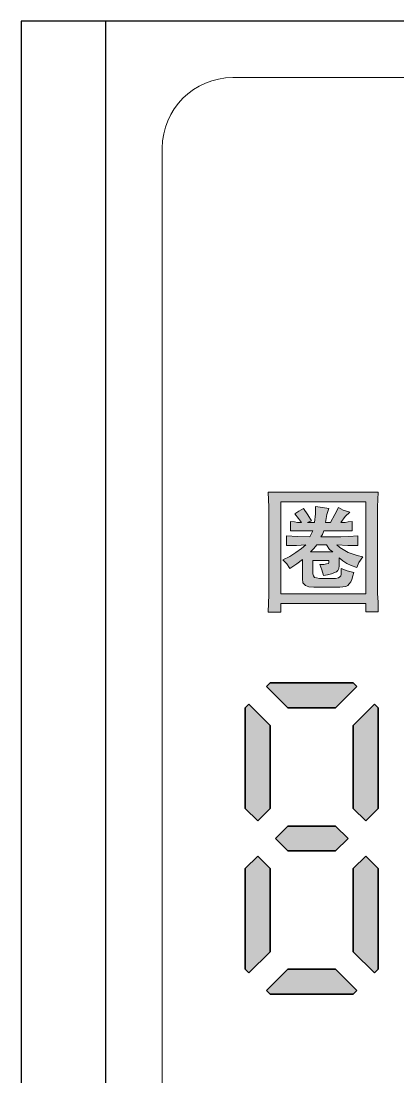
# Model space of a CAD drawing. Header units: millimetres. Extents: x -13 to 383, y -156 to 81.
# Drawn here: x 317.15 to 322.49, y 33.69 to 48.65 of the extents above; entities that cross this region are included whole.
import ezdxf

# ---------------------------------------------------------------- set-up
doc = ezdxf.new("R2010")
doc.units = ezdxf.units.MM
doc.header["$LTSCALE"] = 0.5
doc.layers.get('0').update_dxf_attribs({"lineweight": 18})
doc.layers.add('粗实线层', color=7, linetype='Continuous', lineweight=35)

msp = doc.modelspace()

# ---------------------------------------------------------------- hatches: boundary and pattern name
at = {"layer": '粗实线层', "linetype": 'Continuous'}
h = msp.add_hatch(color=8, dxfattribs=at)
h.paths.add_polyline_path([(320.6632524781127, 41.76147153739286), (320.6585126066315, 41.89418793886549), (320.6555825738682, 41.97622885624381), (321.3581807257087, 41.97622885624381), (321.3581807257087, 41.83817057983962), (320.8319903714956, 41.83817057983962), (320.8319903714956, 40.53428685824529), (321.3581807257087, 40.53428685824529), (321.3581807257087, 40.39622858184126), (320.8319903714956, 40.39622858184124), (320.8319903714956, 40.27351011392637), (320.6555825738682, 40.27351011392637), (320.6632524781127, 40.52661695400062), (320.6632524781127, 40.7720538898301), (320.6632524781127, 41.55438412278671)], flags=0)
h.paths.add_polyline_path([(321.3581807257087, 41.83817057983962), (321.3581807257087, 41.91712967456966), (321.3581807257087, 41.97622885624381), (322.2125731355364, 41.97622885624381), (322.2049032312918, 41.76914144163752), (322.2049032312918, 41.55438412278671), (322.2049032312918, 40.76438398558543), (322.2049032312918, 40.65700532616001), (322.2049032312918, 40.54195676248995), (322.2125731355364, 40.4192382945752), (322.2125731355364, 40.28118001817115), (322.036165337909, 40.28118001817115), (322.036165337909, 40.39622858184124), (321.3581807257087, 40.39622858184124), (321.3581807257087, 40.53428685824529), (322.036165337909, 40.53428685824529), (322.036165337909, 41.83817057983962)], flags=0)
h = msp.add_hatch(color=8, dxfattribs=at)
h.paths.add_polyline_path([(321.5347683576265, 41.54603926696849), (321.5983856113932, 41.65913660699875), (321.6478656976569, 41.75809677952521), (321.7185515351755, 41.72275386076578), (321.81044312395, 41.69447952575818), (321.7468258701823, 41.63086227199114), (321.6832086164156, 41.54603926696849), (321.7114829514235, 41.54603926696849), (321.7468258701823, 41.54603926696849), (321.7892373726941, 41.55310785072044), (321.8457860427098, 41.56017643447229), (321.8457860427098, 41.4258733431864), (321.7397572864314, 41.4258733431864), (321.6620028651598, 41.4258733431864), (321.442876768852, 41.4258733431864), (321.4216710175961, 41.37639325692317), (321.4004652663402, 41.34105033816375), (321.6832086164156, 41.34105033816375), (321.7963059564461, 41.34811892191556), (321.9235404639804, 41.35518750566752), (321.9235404639804, 41.22088441438152), (321.7821687889421, 41.22088441438152), (321.626659946401, 41.22795299813348), (321.6690714489117, 41.19261007937406), (321.7397572864314, 41.15019857686264), (321.7892373726941, 41.12192424185518), (321.8457860427098, 41.10071849059941), (321.9164718802284, 41.07951273934379), (321.994226301499, 41.05830698808817), (321.9376776314843, 40.98055256681733), (321.9094032964765, 40.90986672929848), (321.8316488752059, 40.93814106430595), (321.7680316214382, 40.96641539931353), (321.7114829514235, 41.00175831807295), (321.6620028651598, 41.04416982058437), (321.6620028651598, 40.97348398306548), (321.6620028651598, 40.9310724805541), (321.6549342814078, 40.89572956179467), (321.6407971139049, 40.86745522678707), (321.619591362649, 40.84624947553144), (321.5842484438892, 40.83211230802764), (321.5489055251294, 40.81797514052383), (321.4923568551147, 40.80383797302003), (321.4358081851, 40.79676938926821), (321.4146024338442, 40.87452381053891), (321.3863280988363, 40.95227823180972), (321.442876768852, 40.95227823180972), (321.4782196876108, 40.95934681556171), (321.5064940226187, 40.96641539931353), (321.5135626063706, 40.98055256681733), (321.5135626063706, 41.0088269018248), (321.3581807257087, 41.0088269018248), (321.3581807257087, 41.12899282560702), (321.5701112763853, 41.12899282560702), (321.5206311901226, 41.16433574436645), (321.4782196876108, 41.22795299813348), (321.3581807257087, 41.22795299813348), (321.3581807257087, 41.65559388754239), (321.3581807257087, 41.76716682122342), (321.4216710175961, 41.75809677952521), (321.5135626063706, 41.74395961202155), (321.4852882713627, 41.65913660699875), (321.4640825201068, 41.54603926696849)], flags=0)
h.paths.add_polyline_path([(321.0823789975049, 41.60258793698367), (321.0625644337279, 41.62806380469744), (321.0328989112422, 41.66620519075071), (321.0894475812569, 41.70861669326198), (321.1530648350235, 41.74395961202155), (321.2166820887912, 41.6520680232469), (321.2661621750539, 41.56724501822425), (321.2096135050393, 41.54603926696849), (321.3085736775657, 41.54603926696849), (321.3227108450697, 41.66620519075071), (321.3227108450697, 41.77223394702902), (321.3581807257087, 41.76716682122342), (321.3581807257087, 41.22795299813351), (321.3439165963255, 41.22795299813348), (321.3015050938138, 41.17847291187025), (321.2520250075511, 41.12899282560702), (321.3581807257087, 41.12899282560702), (321.3581807257087, 41.00882690182483), (321.2873679263098, 41.0088269018248), (321.2873679263098, 40.81797514052383), (321.2944365100618, 40.78970080551625), (321.3085736775657, 40.7684950542606), (321.3368480125736, 40.76142647050879), (321.3581807257087, 40.7578710183195), (321.3581807257087, 40.62712337922276), (321.3015050938138, 40.62712337922276), (321.2308192562951, 40.63419196297472), (321.1813391700314, 40.65539771423037), (321.1459962512726, 40.69074063298979), (321.1389276675206, 40.74728930300498), (321.1389276675206, 41.02296406932872), (321.061173246249, 40.95934681556171), (320.9622130737226, 40.89572956179467), (320.9198015712118, 40.95934681556171), (320.8632529011961, 41.01589548557676), (320.9622130737226, 41.06537557183999), (321.0470360787461, 41.12192424185518), (321.1247905000167, 41.17847291187025), (321.1884077537834, 41.22795299813348), (321.0541046624982, 41.22088441438152), (320.9127329874599, 41.22088441438152), (320.9127329874599, 41.35518750566752), (321.068241830001, 41.34811892191556), (321.2449564237991, 41.34105033816375), (321.2661621750539, 41.39053042442698), (321.2873679263098, 41.4258733431864), (321.1106533325128, 41.4258733431864), (320.9692816574745, 41.4258733431864), (320.9692816574745, 41.56017643447229), (321.0258303274903, 41.55310785072044), (321.068241830001, 41.54603926696849), (321.1035847487609, 41.54603926696849), (321.1247905000167, 41.54603926696849)], flags=0)
msp.add_hatch(color=8, dxfattribs=at).paths.add_polyline_path([(321.3581807257087, 40.62712337922276), (321.3581807257087, 40.72415941795408), (321.3581807257087, 40.75787101831953), (321.3792595150843, 40.7543578867568), (321.6054541951451, 40.7543578867568), (321.6478656976569, 40.76142647050879), (321.6690714489117, 40.77556363801245), (321.6832086164156, 40.78970080551625), (321.6902772001677, 40.81090655677188), (321.6902772001677, 40.84624947553144), (321.6902772001677, 40.89572956179467), (321.7751002051901, 40.86038664303511), (321.8669917939646, 40.83918089177948), (321.8528546264607, 40.78970080551625), (321.8387174589578, 40.74022071925302), (321.8245802914539, 40.7048778004936), (321.803374540198, 40.67660346548599), (321.7821687889421, 40.65539771423037), (321.7538944539343, 40.64126054672656), (321.7114829514235, 40.63419196297472), (321.6690714489117, 40.62712337922276)], flags=0)
h = msp.add_hatch(color=8, dxfattribs=at)
h.paths.add_polyline_path([(320.9324252007312, 38.92056893629653), (320.667164550203, 39.18582958676962), (320.6311710618352, 39.22182307512998), (320.6828581006315, 39.27351011392629), (321.8593286928939, 39.27351011392629), (321.9110157314279, 39.22182307512993), (321.6097615925318, 38.92056893629644)], flags=0)
h.paths.add_polyline_path([(321.8593286926314, 37.49366544270075), (321.8593286926314, 38.46259070297157), (321.8593286926315, 38.67100183654379), (322.1605828314688, 38.97225597508896), (322.2122698702315, 38.92056893632623), (322.2122698702314, 37.49366544280341), (322.0357992815319, 37.31719485410594)], flags=0)
h.paths.add_polyline_path([(320.9324252006041, 36.89115716517473), (320.8429223168549, 36.98066004891474), (320.7559546117949, 37.06762775396562), (320.9324252006041, 37.24409834267784), (321.6097615926103, 37.24409834272632), (321.7862321814267, 37.0676277539281), (321.6097615926588, 36.89115716517473)], flags=0)
h.paths.add_polyline_path([(320.3299169230316, 37.49366544280353), (320.3299169230316, 38.06551837461181), (320.3299169230316, 38.92056893649039), (320.3816039617943, 38.97225597508902), (320.6828581006459, 38.67100183630019), (320.6828581006315, 37.49366544270081), (320.5063875119322, 37.317194854106)], flags=0)
h.paths.add_polyline_path([(320.3299169230316, 35.2146865713622), (320.3299169230316, 36.2290588559481), (320.3299169230316, 36.64159006504912), (320.506387511731, 36.81806065374656), (320.6828581005885, 36.64159006510869), (320.6828581006315, 35.46425367137406), (320.3816039617943, 35.16299953276357)], flags=0)
h.paths.add_polyline_path([(320.6311710618352, 34.91343243272267), (320.8052145410626, 35.08747591191389), (320.9324252007312, 35.21468657155612), (321.6097615923719, 35.21468657152631), (321.9110157314279, 34.91343243272275), (321.8593286926315, 34.86174539392636), (320.6828581006315, 34.86174539392631)], flags=0)
h.paths.add_polyline_path([(321.8593286926314, 35.46425367157008), (321.8593286926314, 35.72562786820635), (321.8593286926314, 36.6415900651519), (322.0357992813308, 36.81806065374671), (322.2122698701883, 36.64159006510878), (322.2122698702315, 35.21468657123166), (322.1605828314688, 35.16299953276368)], flags=0)

# ---------------------------------------------------------------- linework, layer by layer
at = {"color": 4, "ltscale": 0.5}
msp.add_line((317.1534459703799, 48.64999987148563), (333.1534467303387, 48.64999987148563), dxfattribs=at)
at = {"color": 0, "linetype": 'Continuous', "lineweight": 25}
msp.add_line((333.1534467303387, 48.64999987148563), (317.1534459703799, 48.64999987148563), dxfattribs=at)
at = {"color": 4, "linetype": 'Continuous', "lineweight": 25}
for p, q in [((317.1534459703799, 48.64999987148563), (317.1534459703799, 20.64999900721827)), ((318.3534462602075, 20.64999900721827), (318.3534462602075, 48.64999987148563))]:
    msp.add_line(p, q, dxfattribs=at)
at = {"ltscale": 0.5}
for p, q in [((317.1534459703799, 20.64999900721827), (317.1534459703799, 48.64999987148563)), ((318.3534462602075, 20.64999900721827), (318.3534462602075, 48.64999987148563))]:
    msp.add_line(p, q, dxfattribs=at)
at = {"color": 8, "ltscale": 0.5}
for p, q in [((320.1534462599681, 47.84999987148561), (330.1534464405008, 47.84999987148561)), ((319.1534462602075, 22.44999900714126), (319.1534462602075, 46.84999987128462))]:
    msp.add_line(p, q, dxfattribs=at)
at = {"color": 8, "lineweight": 0}
for points in [[(320.6555825738682, 41.97622885624381), (322.2125731355364, 41.97622885624381), (322.2049032312918, 41.76914144163752), (322.2049032312918, 41.55438412278671), (322.2049032312918, 40.76438398558543), (322.2049032312918, 40.65700532616001), (322.2049032312918, 40.54195676248995), (322.2125731355364, 40.4192382945752), (322.2125731355364, 40.28118001817115), (322.036165337909, 40.28118001817115), (322.036165337909, 40.39622858184124), (320.8319903714956, 40.39622858184124), (320.8319903714956, 40.27351011392637), (320.6555825738682, 40.27351011392637), (320.6632524781127, 40.52661695400062), (320.6632524781127, 40.7720538898301), (320.6632524781127, 41.55438412278671), (320.6632524781127, 41.76147153739286), (320.6555825738682, 41.97622885624381)], [(320.8319903714956, 41.83817057983962), (320.8319903714956, 40.53428685824529), (322.036165337909, 40.53428685824529), (322.036165337909, 41.83817057983962), (320.8319903714956, 41.83817057983962)], [(321.3439165963255, 41.22795299813348), (321.3015050938138, 41.17847291187025), (321.2520250075511, 41.12899282560702), (321.5701112763853, 41.12899282560702), (321.5206311901226, 41.16433574436645), (321.4782196876108, 41.22795299813348), (321.3439165963255, 41.22795299813348)]]:
    msp.add_lwpolyline(points, dxfattribs=at)
msp.add_lwpolyline([(321.3227108450697, 41.66620519075071), (321.3227108450697, 41.77223394702902), (321.4216710175961, 41.75809677952521), (321.5135626063706, 41.74395961202155), (321.4852882713627, 41.65913660699875), (321.4640825201068, 41.54603926696849), (321.5347683576265, 41.54603926696849), (321.5983856113932, 41.65913660699875), (321.6478656976569, 41.75809677952521), (321.7185515351755, 41.72275386076578), (321.81044312395, 41.69447952575818), (321.7468258701823, 41.63086227199114), (321.6832086164156, 41.54603926696849), (321.7114829514235, 41.54603926696849), (321.7468258701823, 41.54603926696849), (321.7892373726941, 41.55310785072044), (321.8457860427098, 41.56017643447229), (321.8457860427098, 41.4258733431864), (321.7397572864314, 41.4258733431864), (321.6620028651598, 41.4258733431864), (321.442876768852, 41.4258733431864), (321.4216710175961, 41.37639325692317), (321.4004652663402, 41.34105033816375), (321.6832086164156, 41.34105033816375), (321.7963059564461, 41.34811892191556), (321.9235404639804, 41.35518750566752), (321.9235404639804, 41.22088441438152), (321.7821687889421, 41.22088441438152), (321.626659946401, 41.22795299813348), (321.6690714489117, 41.19261007937406), (321.7397572864314, 41.15019857686264), (321.7892373726941, 41.12192424185518), (321.8457860427098, 41.10071849059941), (321.9164718802284, 41.07951273934379), (321.994226301499, 41.05830698808817), (321.9376776314843, 40.98055256681733), (321.9094032964765, 40.90986672929848), (321.8316488752059, 40.93814106430595), (321.7680316214382, 40.96641539931353), (321.7114829514235, 41.00175831807295), (321.6620028651598, 41.04416982058437), (321.6620028651598, 40.97348398306548), (321.6620028651598, 40.9310724805541), (321.6549342814078, 40.89572956179467), (321.6407971139049, 40.86745522678707), (321.619591362649, 40.84624947553144), (321.5842484438892, 40.83211230802764), (321.5489055251294, 40.81797514052383), (321.4923568551147, 40.80383797302003), (321.4358081851, 40.79676938926821), (321.4146024338442, 40.87452381053891), (321.3863280988363, 40.95227823180972), (321.442876768852, 40.95227823180972), (321.4782196876108, 40.95934681556171), (321.5064940226187, 40.96641539931353), (321.5135626063706, 40.98055256681733), (321.5135626063706, 41.0088269018248), (321.2873679263098, 41.0088269018248), (321.2873679263098, 40.81797514052383), (321.2944365100618, 40.78970080551625), (321.3085736775657, 40.7684950542606), (321.3368480125736, 40.76142647050879), (321.3792595150843, 40.7543578867568), (321.6054541951451, 40.7543578867568), (321.6478656976569, 40.76142647050879), (321.6690714489117, 40.77556363801245), (321.6832086164156, 40.78970080551625), (321.6902772001677, 40.81090655677188), (321.6902772001677, 40.84624947553144), (321.6902772001677, 40.89572956179467), (321.7751002051901, 40.86038664303511), (321.8669917939646, 40.83918089177948), (321.8528546264607, 40.78970080551625), (321.8387174589578, 40.74022071925302), (321.8245802914539, 40.7048778004936), (321.803374540198, 40.67660346548599), (321.7821687889421, 40.65539771423037), (321.7538944539343, 40.64126054672656), (321.7114829514235, 40.63419196297472), (321.6690714489117, 40.62712337922276), (321.3015050938138, 40.62712337922276), (321.2308192562951, 40.63419196297472), (321.1813391700314, 40.65539771423037), (321.1459962512726, 40.69074063298979), (321.1389276675206, 40.74728930300498), (321.1389276675206, 41.02296406932872), (321.061173246249, 40.95934681556171), (320.9622130737226, 40.89572956179467), (320.9198015712118, 40.95934681556171), (320.8632529011961, 41.01589548557676), (320.9622130737226, 41.06537557183999), (321.0470360787461, 41.12192424185518), (321.1247905000167, 41.17847291187025), (321.1884077537834, 41.22795299813348), (321.0541046624982, 41.22088441438152), (320.9127329874599, 41.22088441438152), (320.9127329874599, 41.35518750566752), (321.068241830001, 41.34811892191556), (321.2449564237991, 41.34105033816375), (321.2661621750539, 41.39053042442698), (321.2873679263098, 41.4258733431864), (321.1106533325128, 41.4258733431864), (320.9692816574745, 41.4258733431864), (320.9692816574745, 41.56017643447229), (321.0258303274903, 41.55310785072044), (321.068241830001, 41.54603926696849), (321.1035847487609, 41.54603926696849), (321.1247905000167, 41.54603926696849), (321.0823789975049, 41.60258793698367), (321.0328989112422, 41.66620519075071), (321.0894475812569, 41.70861669326198), (321.1530648350235, 41.74395961202155), (321.2166820887912, 41.6520680232469), (321.2661621750539, 41.56724501822425), (321.2096135050393, 41.54603926696849), (321.3085736775657, 41.54603926696849)], close=True, dxfattribs=at)
at = {"color": 8, "linetype": 'Continuous', "ltscale": 0.5}
msp.add_arc((320.1534462604099, 46.84999987128459), 1.000000000202306, 90.00000002531253, 179.9999999999996, dxfattribs=at)
at = {"layer": '粗实线层', "color": 8, "linetype": 'Continuous'}
for p, q in [((320.6828581006315, 39.27351011392629), (320.6311710618352, 39.22182307512998)), ((320.6311710618352, 39.22182307512998), (320.9324252007312, 38.92056893629653)), ((321.8593286928939, 39.27351011392629), (320.6828581006315, 39.27351011392629)), ((321.9110157314279, 39.22182307512993), (321.6097615925318, 38.92056893629644)), ((321.8593286926315, 39.27351011392629), (321.9110157314279, 39.22182307512993)), ((320.3816039617943, 38.97225597508902), (320.3299169230316, 38.92056893632634)), ((320.3299169230316, 38.92056893649039), (320.3299169230316, 37.49366544280353)), ((320.3816039617943, 38.97225597508911), (320.6828581006459, 38.67100183630019)), ((321.6097615923719, 38.92056893632634), (320.9324252007015, 38.92056893632634)), ((322.1605828314688, 38.97225597508896), (321.8593286926172, 38.6710018363001)), ((322.1605828314688, 38.97225597508896), (322.2122698702315, 38.92056893632623)), ((322.2122698702315, 38.92056893662099), (322.2122698702314, 37.49366544280341)), ((320.6828581006315, 38.67100183654387), (320.6828581006315, 37.49366544270081)), ((321.8593286926315, 38.67100183654379), (321.8593286926314, 37.49366544270075)), ((320.3299169230746, 37.49366544274395), (320.506387511731, 37.317194854106)), ((320.6828581005885, 37.49366544274395), (320.5063875119322, 37.317194854106)), ((321.8593286926745, 37.49366544274387), (322.0357992813308, 37.31719485410594)), ((322.2122698701883, 37.49366544274387), (322.0357992815319, 37.31719485410594)), ((320.9324252006041, 37.24409834267784), (320.7559546118361, 37.06762775392816)), ((321.6097615926103, 37.24409834272632), (320.9324252006527, 37.24409834272632)), ((321.6097615926588, 37.24409834267778), (321.7862321814267, 37.0676277539281)), ((320.9324252006041, 36.89115716517473), (320.7559546117949, 37.06762775396562)), ((321.6097615926588, 36.89115716517473), (321.786232181468, 37.06762775396562)), ((320.3299169230746, 36.64159006510864), (320.506387511731, 36.81806065374656)), ((320.6828581005885, 36.64159006510869), (320.5063875119322, 36.81806065374656)), ((321.6097615926103, 36.89115716512632), (320.9324252006526, 36.89115716512632)), ((321.8593286926745, 36.64159006510878), (322.0357992813308, 36.81806065374671)), ((322.2122698701883, 36.64159006510878), (322.0357992815319, 36.81806065374671)), ((320.3299169230316, 35.2146865713622), (320.3299169230316, 36.64159006504912)), ((320.6828581006315, 35.46425367137406), (320.6828581006315, 36.64159006515184)), ((321.8593286926314, 35.46425367157008), (321.8593286926314, 36.6415900651519)), ((322.2122698702315, 35.21468657123166), (322.2122698702314, 36.64159006504918)), ((320.3816039617943, 35.16299953276357), (320.6828581006459, 35.46425367155249)), ((322.1605828314688, 35.16299953276363), (321.8593286926172, 35.46425367155255)), ((320.3816039617943, 35.16299953276357), (320.3299169230316, 35.21468657152631)), ((320.6311710618352, 34.91343243272267), (320.9324252007312, 35.21468657155612)), ((321.6097615923719, 35.21468657152631), (320.9324252007015, 35.21468657152631)), ((321.9110157314279, 34.91343243272275), (321.6097615925318, 35.21468657155621)), ((322.1605828314688, 35.16299953276368), (322.2122698702315, 35.21468657152636)), ((320.6828581006315, 34.86174539392631), (320.6311710618352, 34.91343243272267)), ((321.8593286928939, 34.86174539392631), (320.6828581006315, 34.86174539392631)), ((321.8593286926315, 34.86174539392636), (321.9110157314279, 34.91343243272275))]:
    msp.add_line(p, q, dxfattribs=at)

doc.saveas('drawing.dxf')
